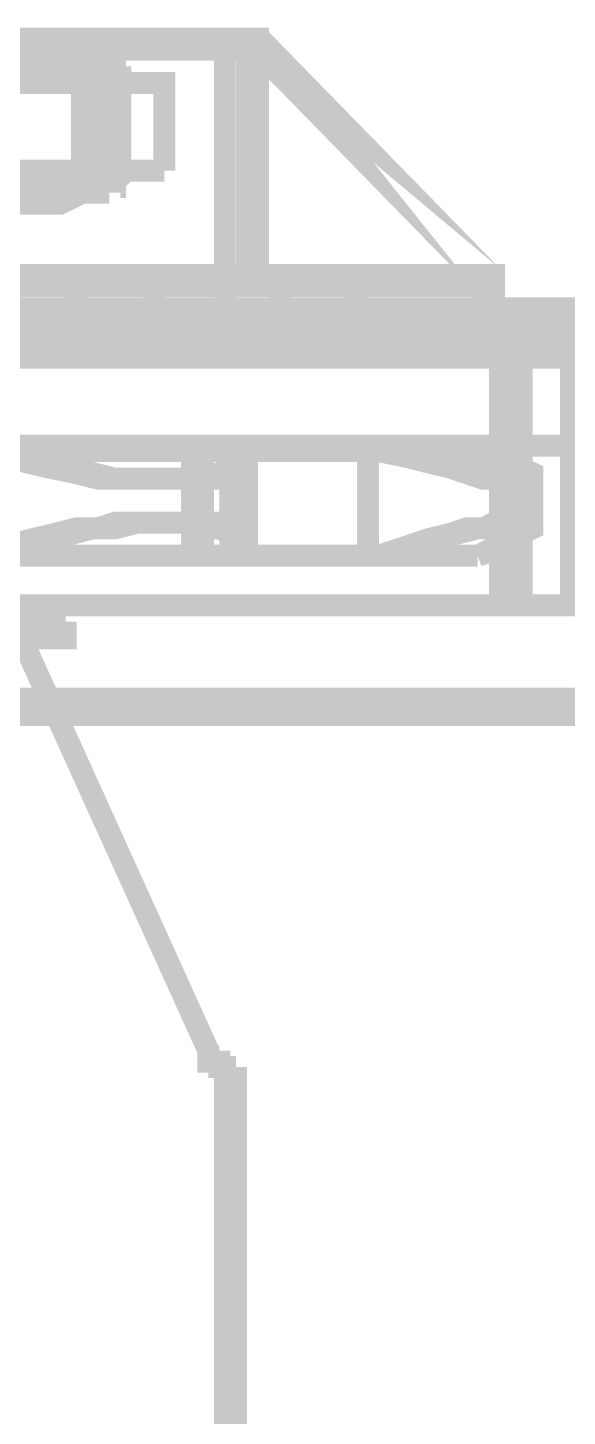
# Model space of a CAD drawing. Extents: x 0.1 to 11.6, y 0.3 to 16.2.
# Drawn here: x 10.1835 to 10.3471, y 13.4442 to 13.865 of the extents above; entities that cross this region are included whole.
import ezdxf

# ---------------------------------------------------------------- set-up
doc = ezdxf.new("R2010")
doc.units = 0
doc.header["$MEASUREMENT"] = 0

msp = doc.modelspace()

# ---------------------------------------------------------------- linework, layer by layer
at = {"color": 0}
for points, const_width in [([(10.185, 13.8583), (10.0767, 13.8583), (10.0866, 13.855), (10.0967, 13.8467), (10.0983, 13.835), (10.0967, 13.8233), (10.0866, 13.815), (10.0767, 13.8117), (10.185, 13.8117)], 0.00667), ([(10.2517, 13.7884), (10.2517, 13.86), (10.105, 13.86)], 0.01), ([(10.2433, 13.7783), (10.2433, 13.8583)], 0.00667), ([(10.2116, 13.8483), (10.2116, 13.85), (10.21, 13.85), (10.21, 13.8517), (10.2083, 13.8517), (10.2083, 13.8533), (10.2, 13.8533)], 0.00667), ([(10.115, 13.8217), (10.115, 13.8483), (10.225, 13.8483), (10.225, 13.8217)], 0.00667), ([(10.2, 13.8217), (10.2, 13.8483)], 0.00667), ([(10.2116, 13.82), (10.2116, 13.8483), (10.2033, 13.8483)], 0.00667), ([(10.095, 13.8217), (10.115, 13.8217), (10.225, 13.8217)], 0.00667), ([(10.2083, 13.815), (10.2083, 13.8167), (10.21, 13.8167), (10.21, 13.8184), (10.2116, 13.82), (10.2033, 13.82)], 0.00667), ([(10.2083, 13.815), (10.2, 13.815)], 0.00667), ([(10.1783, 13.7884), (10.3233, 13.7884), (10.3233, 13.7783)], 0.01), ([(10.1983, 13.7884), (10.1983, 13.7783)], 0.00667), ([(10.2217, 13.7783), (10.2217, 13.7884)], 0.00667), ([(10.26, 13.7884), (10.26, 13.7783)], 0.00667), ([(10.2833, 13.7783), (10.2833, 13.7884)], 0.00667), ([(9.14665, 13.7783), (10.2116, 13.7783), (10.23, 13.7783), (10.2483, 13.7783), (10.2667, 13.7783), (10.2867, 13.7783), (10.305, 13.7783), (10.325, 13.7783), (10.345, 13.7783), (10.3633, 13.7783)], 0.01), ([(10.19, 13.7783), (10.19, 13.7717)], 0.00667), ([(10.1983, 13.7783), (10.1983, 13.7717)], 0.00667), ([(10.2133, 13.7717), (10.2133, 13.7783)], 0.00667), ([(10.2217, 13.7717), (10.2217, 13.7783)], 0.00667), ([(10.26, 13.7783), (10.26, 13.7717)], 0.00667), ([(10.2833, 13.7717), (10.2833, 13.7783)], 0.00667), ([(10.3117, 13.7783), (10.3117, 13.7717)], 0.00667), ([(10.33, 13.7717), (10.33, 13.7783)], 0.00667), ([(10.3633, 13.7717), (10.345, 13.7717), (10.325, 13.7717), (10.305, 13.7717), (10.2867, 13.7717), (10.2667, 13.7717), (10.2483, 13.7717), (10.23, 13.7717), (10.2116, 13.7717), (9.14665, 13.7717)], 0.01), ([(9.14665, 13.77), (10.2116, 13.77), (10.23, 13.77), (10.2483, 13.77), (10.2667, 13.77), (10.2867, 13.77), (10.305, 13.77), (10.325, 13.77), (10.345, 13.77), (10.3633, 13.77)], 0.01), ([(10.2133, 13.7383), (9.15001, 13.7383), (9.15001, 13.7717)], 0.00667), ([(10.19, 13.7717), (10.19, 13.765)], 0.00667), ([(10.2133, 13.765), (10.2133, 13.7717)], 0.00667), ([(10.3267, 13.765), (10.2783, 13.765), (10.2783, 13.7717)], 0.00667), ([(10.2983, 13.765), (10.2983, 13.7717)], 0.00667), ([(10.3117, 13.7717), (10.3117, 13.765)], 0.00667), ([(10.33, 13.765), (10.33, 13.7717)], 0.00667), ([(10.3417, 13.69), (10.3333, 13.69), (10.3333, 13.7717)], 0.00667), ([(10.1767, 13.765), (10.1883, 13.765), (10.2, 13.765), (10.21, 13.765), (10.2183, 13.765), (10.2283, 13.765), (10.2367, 13.765), (10.245, 13.765), (10.2517, 13.765), (10.26, 13.765), (10.265, 13.765), (10.2717, 13.765), (10.2767, 13.765), (10.2783, 13.765)], 0.00667), ([(10.3267, 13.765), (10.3267, 13.69), (10.3333, 13.69)], 0.00667), ([(10.335, 13.765), (10.3267, 13.765)], 0.00667), ([(10.3483, 13.765), (10.3467, 13.765), (10.345, 13.765), (10.3417, 13.765), (10.3383, 13.765), (10.335, 13.765)], 0.00667), ([(10.3483, 13.69), (10.3483, 13.765)], 0.00667), ([(10.1717, 13.7367), (10.1767, 13.735), (10.1833, 13.7333), (10.19, 13.7317), (10.1983, 13.73), (10.205, 13.7283), (10.2116, 13.7283), (10.2167, 13.7283)], 0.00667), ([(10.235, 13.7283), (10.2333, 13.7283), (10.2317, 13.7283), (10.23, 13.7283), (10.2283, 13.7283), (10.2267, 13.7283), (10.225, 13.7283), (10.2233, 13.7283), (10.2217, 13.7283), (10.2167, 13.7283), (10.21, 13.7283), (10.2033, 13.73), (10.1967, 13.7317), (10.1917, 13.7333), (10.185, 13.735), (10.1767, 13.7367)], 0.00667), ([(10.1767, 13.7367), (10.1867, 13.7367), (10.1967, 13.7367), (10.2067, 13.7367), (10.215, 13.7367), (10.2233, 13.7367), (10.2317, 13.7367), (10.24, 13.7367), (10.2483, 13.7367), (10.25, 13.735), (10.25, 13.7333), (10.25, 13.7317), (10.2483, 13.73), (10.245, 13.7283), (10.24, 13.7283), (10.2367, 13.7283)], 0.00667), ([(10.2133, 13.7383), (10.2317, 13.7383), (10.25, 13.7383), (10.27, 13.7383), (10.2884, 13.7383), (10.3083, 13.7383), (10.3267, 13.7383), (10.3467, 13.7383), (10.365, 13.7383)], 0.00667), ([(10.2317, 13.7283), (10.235, 13.7283), (10.24, 13.7283), (10.2416, 13.73), (10.245, 13.7317), (10.245, 13.7333), (10.245, 13.735), (10.2433, 13.7367)], 0.00667), ([(10.2333, 13.7367), (10.2333, 13.705)], 0.00667), ([(10.2367, 13.7367), (10.2367, 13.705)], 0.00667), ([(10.2483, 13.7367), (10.2517, 13.7367), (10.255, 13.7367), (10.26, 13.7367), (10.265, 13.7367), (10.2683, 13.7367), (10.2733, 13.7367), (10.2783, 13.7367), (10.2833, 13.7367)], 0.00667), ([(10.2833, 13.7367), (10.285, 13.7367), (10.2867, 13.7367), (10.2884, 13.7367), (10.29, 13.7367), (10.2917, 13.7367), (10.2933, 13.7367)], 0.00667), ([(10.2867, 13.7367), (10.2867, 13.705)], 0.00667), ([(10.29, 13.7367), (10.2983, 13.735), (10.305, 13.7333), (10.3117, 13.7317), (10.3167, 13.73), (10.3217, 13.7283), (10.3267, 13.7283), (10.3283, 13.7283)], 0.00667), ([(10.3283, 13.7283), (10.33, 13.7283), (10.3317, 13.7283), (10.3283, 13.7283), (10.325, 13.7283), (10.32, 13.73), (10.315, 13.7317), (10.3083, 13.7333), (10.3017, 13.735), (10.2933, 13.7367)], 0.00667), ([(10.2933, 13.7367), (10.2983, 13.7367), (10.3033, 13.7367), (10.3066, 13.7367), (10.31, 13.7367), (10.3133, 13.7367), (10.3167, 13.7367), (10.3184, 13.7367), (10.32, 13.7367)], 0.00667), ([(10.32, 13.7367), (10.325, 13.735), (10.33, 13.7333), (10.3333, 13.7317), (10.3366, 13.73), (10.3366, 13.7283)], 0.00667), ([(10.335, 13.7283), (10.335, 13.73), (10.3317, 13.7317), (10.33, 13.7333), (10.325, 13.735), (10.32, 13.7367)], 0.00667), ([(10.245, 13.7083), (10.245, 13.7333)], 0.00667), ([(10.25, 13.7083), (10.25, 13.7333)], 0.00667), ([(10.2217, 13.7283), (10.22, 13.7283), (10.2183, 13.7283), (10.2167, 13.7283)], 0.00667), ([(10.2367, 13.7283), (10.235, 13.7283)], 0.00667), ([(10.335, 13.7283), (10.3333, 13.7283), (10.3317, 13.7283)], 0.00667), ([(10.3366, 13.7283), (10.335, 13.7283)], 0.00667), ([(10.335, 13.7133), (10.335, 13.7283)], 0.00667), ([(10.3366, 13.7133), (10.3366, 13.7283)], 0.00667), ([(10.17, 13.705), (10.1717, 13.705), (10.1733, 13.705), (10.175, 13.705), (10.1767, 13.705), (10.1833, 13.7067), (10.19, 13.71), (10.1967, 13.7116), (10.2033, 13.7133), (10.21, 13.7133), (10.2167, 13.715), (10.2217, 13.715)], 0.00667), ([(10.2167, 13.715), (10.21, 13.715), (10.205, 13.7133), (10.1983, 13.7133), (10.1917, 13.7116), (10.185, 13.71), (10.1783, 13.7083), (10.1717, 13.705)], 0.00667), ([(10.2167, 13.715), (10.2183, 13.715), (10.22, 13.715), (10.2217, 13.715), (10.2233, 13.715), (10.225, 13.715)], 0.00667), ([(10.2367, 13.715), (10.235, 13.715), (10.2333, 13.715), (10.2317, 13.715), (10.23, 13.715), (10.2283, 13.715), (10.2267, 13.715), (10.225, 13.715)], 0.00667), ([(10.2433, 13.705), (10.245, 13.7067), (10.245, 13.71), (10.245, 13.7116), (10.2416, 13.7133), (10.24, 13.7133), (10.235, 13.715), (10.2317, 13.715)], 0.00667), ([(10.2367, 13.715), (10.2416, 13.715), (10.245, 13.7133), (10.2483, 13.7133), (10.25, 13.7116), (10.25, 13.71), (10.25, 13.7083), (10.2483, 13.705)], 0.00667), ([(10.2833, 13.705), (10.285, 13.705), (10.2867, 13.705), (10.2884, 13.705), (10.29, 13.705), (10.2917, 13.705), (10.2933, 13.705), (10.3, 13.7067), (10.3066, 13.71), (10.3133, 13.7116), (10.32, 13.7133), (10.325, 13.7133), (10.3283, 13.715), (10.3317, 13.715)], 0.00667), ([(10.3283, 13.715), (10.325, 13.715), (10.3217, 13.7133), (10.3167, 13.7133), (10.3117, 13.7116), (10.305, 13.71), (10.3, 13.7083), (10.29, 13.705)], 0.00667), ([(10.3283, 13.715), (10.33, 13.715), (10.3317, 13.715), (10.3333, 13.715), (10.335, 13.715), (10.3366, 13.715), (10.3366, 13.7133), (10.3333, 13.7116), (10.33, 13.71), (10.3267, 13.7083), (10.32, 13.705)], 0.00667), ([(10.32, 13.705), (10.325, 13.7067), (10.3283, 13.71), (10.3317, 13.7116), (10.335, 13.7133), (10.335, 13.715)], 0.00667), ([(10.1767, 13.705), (10.1867, 13.705), (10.1967, 13.705), (10.2067, 13.705), (10.215, 13.705), (10.2233, 13.705), (10.2317, 13.705), (10.24, 13.705), (10.2483, 13.705)], 0.00667), ([(10.2483, 13.705), (10.2517, 13.705), (10.255, 13.705), (10.26, 13.705), (10.265, 13.705), (10.2683, 13.705), (10.2733, 13.705), (10.2783, 13.705), (10.2833, 13.705)], 0.00667), ([(10.2933, 13.705), (10.2983, 13.705), (10.3033, 13.705), (10.3066, 13.705), (10.31, 13.705), (10.3133, 13.705), (10.3167, 13.705), (10.3184, 13.705), (10.32, 13.705)], 0.00667), ([(10.3267, 13.69), (10.32, 13.69), (10.315, 13.69), (10.3083, 13.69), (10.3017, 13.69), (10.2933, 13.69), (10.285, 13.69), (10.2767, 13.69), (10.2683, 13.69), (10.2584, 13.69), (10.2483, 13.69), (10.2367, 13.69), (10.225, 13.69), (10.2133, 13.69), (10.2017, 13.69), (10.1883, 13.69), (10.175, 13.69)], 0.00667), ([(10.3417, 13.69), (10.345, 13.69), (10.3483, 13.69), (10.35, 13.69), (10.3517, 13.69), (10.3533, 13.69)], 0.00667), ([(10.1634, 13.68), (10.195, 13.68), (10.195, 13.685)], 0.00667), ([(10.195, 13.685), (10.1634, 13.685)], 0.00667), ([(10.19, 13.685), (10.19, 13.68)], 0.00667), ([(10.1816, 13.68), (10.2383, 13.555)], 0.00667), ([(10.1816, 13.68), (10.2383, 13.555)], 0.00667), ([(10.36, 13.6617), (10.345, 13.6617), (10.3317, 13.6617), (10.3167, 13.6617), (10.3017, 13.6617), (10.2867, 13.6617), (10.2733, 13.6617), (10.2584, 13.6617), (10.2433, 13.6617), (10.23, 13.6617), (10.215, 13.6617), (10.2017, 13.6617), (10.1883, 13.6617), (10.175, 13.6617), (10.16, 13.6617), (10.1483, 13.6617), (10.135, 13.6617), (10.1217, 13.6617), (10.11, 13.6617), (10.0967, 13.6617), (10.085, 13.6617), (10.0733, 13.6617), (10.0733, 13.6567)], 0.00667), ([(10.0733, 13.6567), (10.085, 13.6567), (10.0967, 13.6567), (10.11, 13.6567), (10.1217, 13.6567), (10.135, 13.6567), (10.1483, 13.6567), (10.16, 13.6567), (10.175, 13.6567), (10.1883, 13.6567), (10.2017, 13.6567), (10.215, 13.6567), (10.23, 13.6567), (10.2433, 13.6567), (10.2584, 13.6567), (10.2733, 13.6567), (10.2867, 13.6567), (10.3017, 13.6567), (10.3167, 13.6567), (10.3317, 13.6567), (10.345, 13.6567), (10.36, 13.6567)], 0.00667), ([(10.24, 13.5533), (10.2383, 13.5533), (10.2383, 13.555)], 0.00667), ([(10.2383, 13.555), (10.24, 13.555)], 0.00667), ([(10.2383, 13.5533), (10.2383, 13.555)], 0.00667), ([(10.2383, 13.5533), (10.2383, 13.5517), (10.24, 13.5517)], 0.00667), ([(10.2383, 13.55), (10.2416, 13.55), (10.2416, 13.5517), (10.24, 13.5517)], 0.00667), ([(10.2383, 13.5517), (10.24, 13.5517)], 0.00667), ([(10.2383, 13.5517), (10.24, 13.5517)], 0.00667), ([(10.2383, 13.55), (10.2383, 13.5517)], 0.00667), ([(10.24, 13.5517), (10.24, 13.5533)], 0.00667), ([(10.24, 13.5517), (10.2416, 13.5517)], 0.00667), ([(10.24, 13.5517), (10.2416, 13.5517)], 0.00667), ([(10.2467, 13.55), (10.2416, 13.55)], 0.00667), ([(10.2416, 13.275), (10.2467, 13.275), (10.2467, 13.55)], 0.00667), ([(10.2433, 13.275), (10.2433, 13.55)], 0.00667)]:
    msp.add_lwpolyline(points, dxfattribs=dict(at, const_width=const_width))
for points, const_width in [([(10.2, 13.8533), (10.1717, 13.8533), (10.175, 13.855), (10.1783, 13.8567), (10.1816, 13.8583), (10.185, 13.8583), (10.1883, 13.8583), (10.1934, 13.8567), (10.1967, 13.855), (10.2, 13.8533)], 0.00667), ([(10.3233, 13.7884), (10.2533, 13.86), (10.2517, 13.86), (10.3233, 13.7884)], 0.01), ([(10.2033, 13.82), (10.2033, 13.8483), (10.2067, 13.845), (10.2067, 13.8417), (10.2083, 13.8383), (10.2083, 13.835), (10.2083, 13.8317), (10.2067, 13.8267), (10.2067, 13.8233), (10.2033, 13.82)], 0.00667), ([(10.1717, 13.815), (10.2, 13.815), (10.1967, 13.8133), (10.1934, 13.8117), (10.1883, 13.8117), (10.185, 13.8117), (10.1816, 13.8117), (10.1783, 13.8117), (10.175, 13.8133), (10.1717, 13.815)], 0.00667)]:
    msp.add_lwpolyline(points, close=True, dxfattribs=dict(at, const_width=const_width))

doc.saveas('drawing.dxf')
